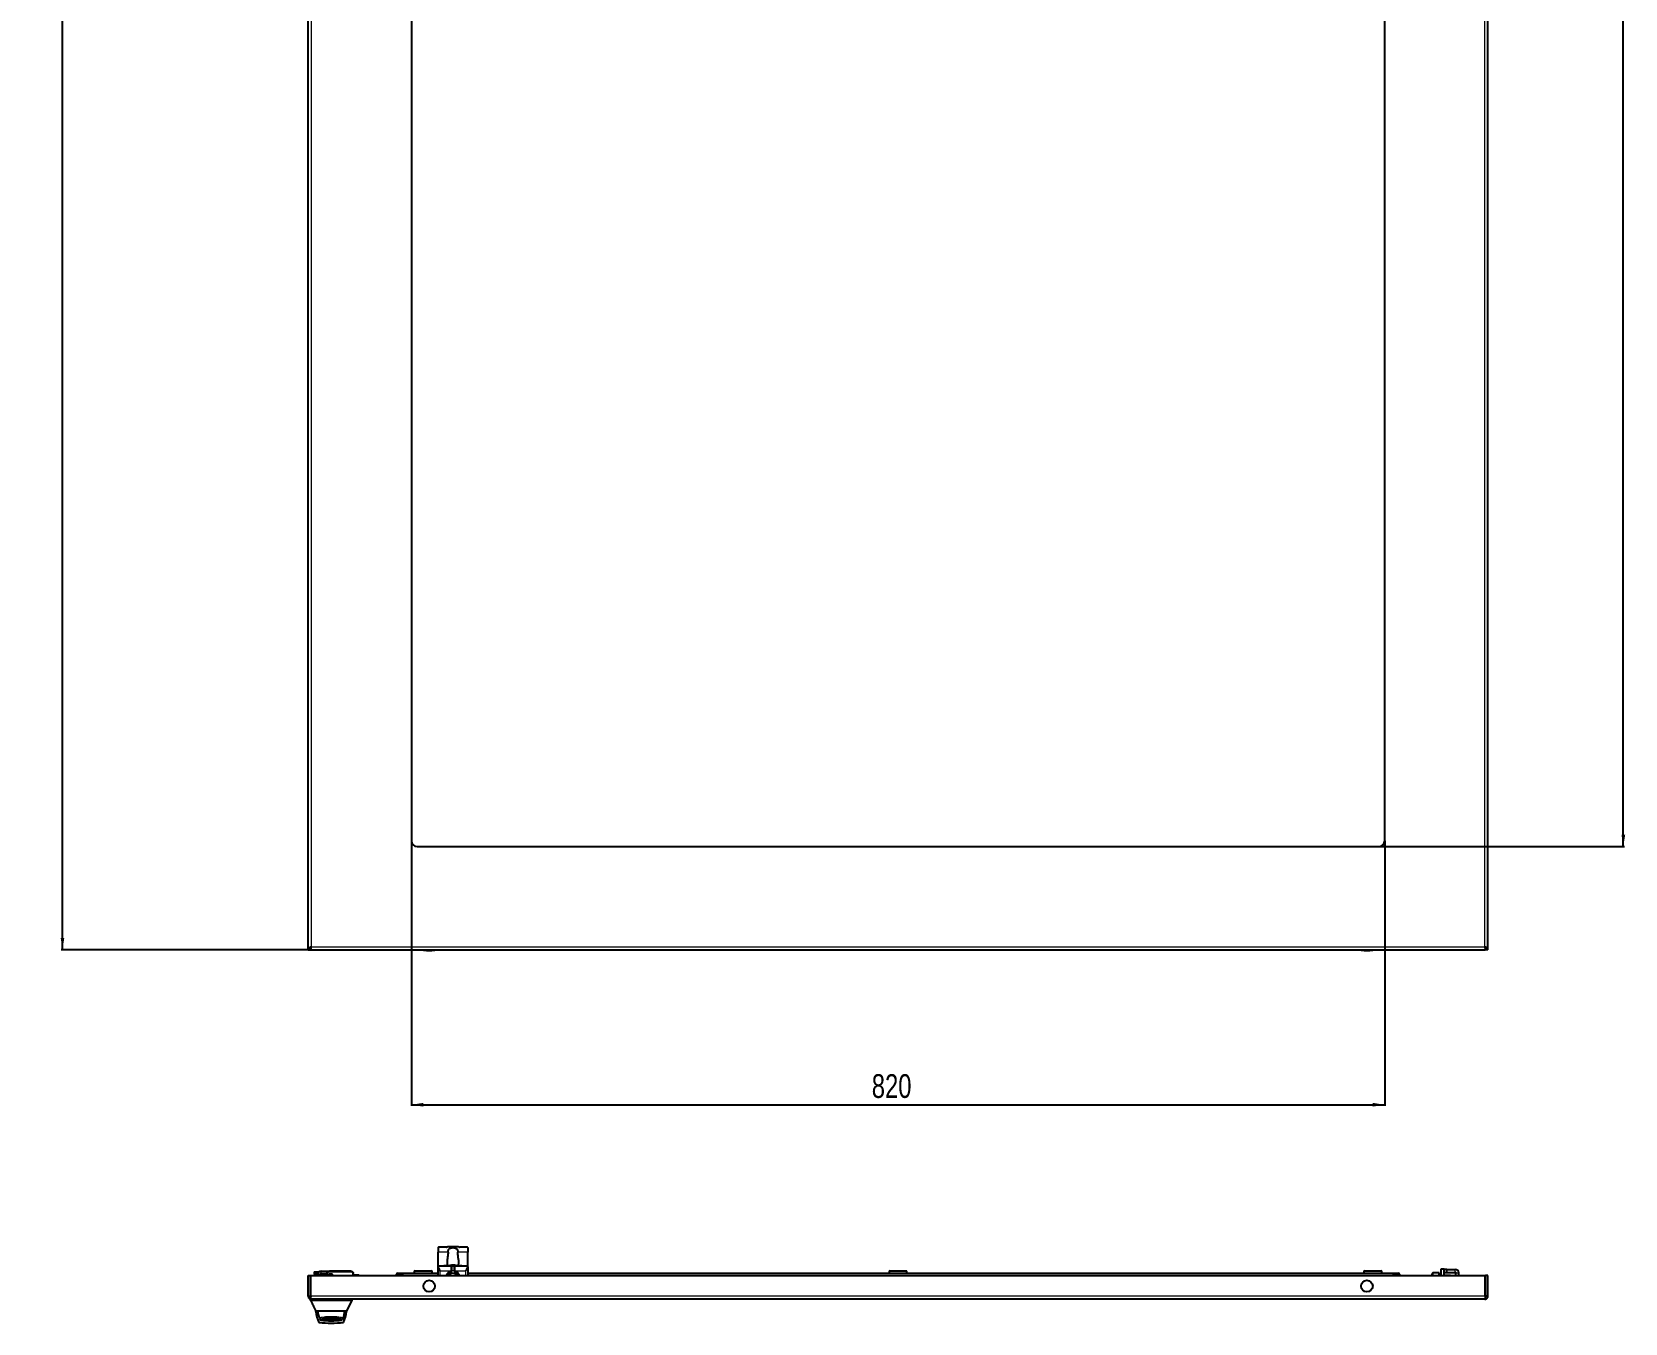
# Model space of a CAD drawing. Header units: millimetres. Extents: x -939 to 1948, y -1269 to 974.
# Drawn here: x -939 to 403, y -1269 to -181 of the extents above; entities that cross this region are included whole.
import ezdxf

# ---------------------------------------------------------------- set-up
doc = ezdxf.new("R2010")
doc.units = ezdxf.units.MM
doc.layers.add('FORMAT', color=7, linetype='Continuous')
doc.styles.add('SLDTEXTSTYLE0', font='TXT', dxfattribs={"width": 0.75})
doc.dimstyles.new('SLDDIMSTYLE0', dxfattribs={"dimtxt": 20, "dimasz": 10, "dimexe": 0, "dimexo": 0.0625, "dimgap": 5, "dimtad": 2, "dimdec": 1, "dimrnd": 1e-09, "dimzin": 12, "dimdsep": 46, "dimtxsty": 'SLDTEXTSTYLE0', "dimsah": 1, "dimcen": 0.09, "dimadec": 0, "dimazin": 3, "dimtfac": 1, "dimtofl": 0, "dimtmove": 0, "dimatfit": 3, "dimfxl": 0, "dimfrac": 2, "dimtolj": 1, "dimtzin": 12, "dimarcsym": 0})

# ---------------------------------------------------------------- blocks, each defined once
blk = doc.blocks.new('_D_1')
at = {"layer": 'FORMAT'}
for p, q in [((-706.4, 800.7), (-914.3, 800.7)), ((-913.3, -954.3), (-913.3, 800.7)), ((-706.4, -954.3), (-914.3, -954.3))]:
    blk.add_line(p, q, dxfattribs=at)
for points in [[(-913.3, 800.7), (-914.8, 790.7), (-911.8, 790.7)], [(-913.3, -954.3), (-911.8, -944.3), (-914.8, -944.3)]]:
    blk.add_solid(points, dxfattribs=at)
at = {"layer": 'FORMAT', "insert": (-939.1, -106.3), "char_height": 20, "attachment_point": 1, "rotation": 90, "style": 'SLDTEXTSTYLE0'}
blk.add_mtext('1755', dxfattribs=at)
blk = doc.blocks.new('_D_2')
at = {"layer": 'FORMAT'}
for p, q in [((-619.4, -862.3), (-619.4, -1085.8)), ((200.6, -862.3), (200.6, -1085.8)), ((-619.4, -1084.8), (200.6, -1084.8))]:
    blk.add_line(p, q, dxfattribs=at)
for points in [[(-619.4, -1084.8), (-609.4, -1086.3), (-609.4, -1083.2)], [(200.6, -1084.8), (190.6, -1083.2), (190.6, -1086.3)]]:
    blk.add_solid(points, dxfattribs=at)
at = {"layer": 'FORMAT', "insert": (-231.5, -1059), "char_height": 20, "attachment_point": 1, "style": 'SLDTEXTSTYLE0'}
blk.add_mtext('820', dxfattribs=at)
blk = doc.blocks.new('_D_3')
at = {"layer": 'FORMAT'}
for p, q in [((195.6, 713.7), (402.6, 713.7)), ((401.6, -867.3), (401.6, 713.7)), ((195.6, -867.3), (402.6, -867.3))]:
    blk.add_line(p, q, dxfattribs=at)
for points in [[(401.6, 713.7), (400.1, 703.7), (403.2, 703.7)], [(401.6, -867.3), (403.2, -857.3), (400.1, -857.3)]]:
    blk.add_solid(points, dxfattribs=at)
at = {"layer": 'FORMAT', "insert": (375.8, -106.3), "char_height": 20, "attachment_point": 1, "rotation": 90, "style": 'SLDTEXTSTYLE0'}
blk.add_mtext('1581', dxfattribs=at)

msp = doc.modelspace()

# ---------------------------------------------------------------- linework, layer by layer
at = {"color": 7, "linetype": 'Continuous', "lineweight": 25}
for p, q in [((-706.38, -954.26), (-706.38, 800.74)), ((287.62, -954.26), (287.62, 800.74)), ((-619.38, 708.74), (-619.38, -862.26)), ((200.62, -862.26), (200.62, 708.74)), ((-614.38, -867.26), (195.62, -867.26)), ((-704.08, -954.26), (-704.08, -952.26)), ((285.32, -952.26), (285.32, -954.26)), ((-706.38, -954.26), (-704.38, -954.26)), ((-704.08, -954.26), (285.32, -954.26)), ((287.62, -954.26), (285.62, -954.26)), ((-596.88, -1205.23), (-596.88, -1209.06)), ((-589.86, -1204.67), (-595.38, -1204.67)), ((-588.97, -1204.62), (-589.49, -1204.62)), ((-579.78, -1204.56), (-588.97, -1204.56)), ((-579.26, -1204.62), (-579.78, -1204.61)), ((-573.38, -1204.67), (-578.89, -1204.67)), ((-571.88, -1205.23), (-571.88, -1209.06)), ((-596.88, -1220.56), (-596.88, -1209.06)), ((-596.88, -1221.44), (-596.88, -1220.56)), ((-596.88, -1220.56), (-583.38, -1220.56)), ((-596.88, -1228.56), (-596.88, -1221.44)), ((-592, -1220.46), (-592, -1220.56)), ((-591.86, -1220.46), (-591.86, -1220.56)), ((-591.74, -1220.46), (-591.74, -1220.56)), ((-590.93, -1220.46), (-591.74, -1220.46)), ((-590.93, -1220.46), (-590.93, -1220.56)), ((-590.77, -1220.46), (-590.77, -1220.56)), ((-590.66, -1220.46), (-590.66, -1220.56)), ((-590.32, -1220.46), (-590.32, -1220.56)), ((-590.14, -1220.46), (-590.14, -1220.56)), ((-589.6, -1220.46), (-589.6, -1220.56)), ((-589.23, -1216.35), (-589.23, -1218.93)), ((-589.12, -1220.46), (-589.12, -1220.56)), ((-588.95, -1220.46), (-588.95, -1220.56)), ((-588.5, -1220.46), (-588.5, -1220.56)), ((-588.36, -1220.46), (-588.36, -1220.56)), ((-588.24, -1220.46), (-588.24, -1220.56)), ((-587.92, -1220.46), (-587.92, -1220.56)), ((-586.65, -1220.46), (-587.76, -1220.46)), ((-586.65, -1220.46), (-586.65, -1220.56)), ((-586.51, -1220.46), (-586.51, -1220.56)), ((-586.32, -1220.46), (-586.32, -1220.56)), ((-586.31, -1220.46), (-586.31, -1220.56)), ((-585.71, -1220.46), (-586.31, -1220.46)), ((-585.71, -1220.46), (-585.71, -1220.56)), ((-585.45, -1220.24), (-585.47, -1220)), ((-585.4, -1220.24), (-585.44, -1219.93)), ((-585.42, -1220.09), (-585.41, -1220)), ((-584.82, -1220.46), (-585.39, -1220.46)), ((-585.38, -1224.56), (-585.38, -1220.56)), ((-585.38, -1220.56), (-583.38, -1220.56)), ((-584.82, -1220.46), (-584.82, -1220.56)), ((-584.81, -1220.46), (-584.81, -1220.56)), ((-584.8, -1220.46), (-584.63, -1220.46)), ((-584.63, -1220.46), (-584.63, -1220.56)), ((-584.63, -1220.46), (-584.63, -1220.46)), ((-584.61, -1220.46), (-584.61, -1220.56)), ((-584.6, -1219.97), (-584.6, -1219.93)), ((-584.46, -1220.46), (-584.46, -1220.56)), ((-583.66, -1220.46), (-584.46, -1220.46)), ((-583.66, -1220.46), (-583.66, -1220.56)), ((-583.51, -1220.46), (-583.51, -1220.56)), ((-583.39, -1220.46), (-583.39, -1220.56)), ((-583.38, -1220.56), (-583.38, -1224.56)), ((-583.33, -1220.01), (-583.32, -1219.93)), ((-583.3, -1220.49), (-582.99, -1220.48)), ((-582.96, -1220.13), (-582.95, -1220)), ((-582.96, -1220.46), (-582.96, -1220.56)), ((-582.88, -1220.56), (-571.88, -1220.56)), ((-582.84, -1220.46), (-582.84, -1220.56)), ((-582.47, -1220.46), (-582.47, -1220.56)), ((-582.22, -1220.46), (-582.22, -1220.56)), ((-582.1, -1220.46), (-582.1, -1220.56)), ((-581.96, -1220.46), (-581.96, -1220.56)), ((-581.84, -1220.46), (-581.84, -1220.56)), ((-581.4, -1220.46), (-581.4, -1220.56)), ((-581.38, -1220.46), (-581.4, -1220.46)), ((-581.37, -1220.46), (-581.37, -1220.56)), ((-581.34, -1220.46), (-581.34, -1220.56)), ((-581.17, -1220.46), (-581.17, -1220.56)), ((-580.82, -1220.46), (-580.82, -1220.56)), ((-580.33, -1220.46), (-580.33, -1220.56)), ((-580.13, -1220.46), (-580.13, -1220.56)), ((-579.79, -1220.46), (-579.79, -1220.56)), ((-579.64, -1220.46), (-579.64, -1220.56)), ((-578.58, -1220.46), (-579.64, -1220.46)), ((-579.53, -1218.93), (-579.53, -1216.35)), ((-578.58, -1220.46), (-578.58, -1220.56)), ((-578.26, -1220.46), (-578.26, -1220.56)), ((-578.1, -1220.46), (-578.1, -1220.56)), ((-577.72, -1220.46), (-577.72, -1220.56)), ((-576.97, -1220.46), (-577.72, -1220.46)), ((-576.97, -1220.46), (-576.97, -1220.56)), ((-571.88, -1220.56), (-571.88, -1209.06)), ((-571.88, -1221.44), (-571.88, -1220.56)), ((-571.88, -1221.44), (-571.88, -1228.56)), ((-706.38, -1228.56), (-704.38, -1228.56)), ((-706.38, -1245.96), (-706.38, -1228.56)), ((-704.38, -1245.96), (-704.38, -1228.56)), ((-704.08, -1245.96), (-704.08, -1228.56)), ((-704.08, -1228.56), (285.32, -1228.56)), ((-701.38, -1225.66), (-701.38, -1226.56)), ((-701.38, -1225.66), (-699.38, -1225.66)), ((-699.38, -1226.96), (-700.98, -1226.96)), ((-700.78, -1228.56), (-700.88, -1226.96)), ((-699.38, -1225.66), (-697.18, -1225.66)), ((-698.17, -1226.96), (-699.38, -1226.96)), ((-698.38, -1228.56), (-698.38, -1228.06)), ((-696.38, -1228.56), (-696.38, -1228.06)), ((-695.38, -1225.06), (-688.88, -1225.06)), ((-695.38, -1227.06), (-690.38, -1227.06)), ((-690.38, -1226.96), (-690.38, -1228.46)), ((-685.78, -1227.51), (-688.98, -1227.51)), ((-688.98, -1227.51), (-688.98, -1228.46)), ((-688.98, -1228.26), (-685.78, -1228.26)), ((-670.38, -1224.96), (-688.38, -1224.96)), ((-685.78, -1228.46), (-685.78, -1227.51)), ((-668.38, -1228.56), (-668.38, -1226.96)), ((-663.98, -1228.36), (-668.38, -1228.36)), ((-631.88, -1228.56), (-631.88, -1227.56)), ((-630.88, -1226.56), (-626.88, -1226.56)), ((-626.88, -1226.56), (-596.88, -1226.56)), ((-626.88, -1226.56), (-626.88, -1227.56)), ((-626.88, -1227.56), (-626.88, -1228.56)), ((-616.38, -1224.56), (-616.88, -1225.06)), ((-616.88, -1225.06), (-616.88, -1226.56)), ((-601.88, -1225.06), (-616.88, -1225.06)), ((-616.38, -1224.56), (-602.38, -1224.56)), ((-601.88, -1225.06), (-602.38, -1224.56)), ((-601.88, -1226.56), (-601.88, -1225.06)), ((-585.38, -1224.56), (-585.38, -1224.59)), ((-583.38, -1224.59), (-583.38, -1224.56)), ((-571.88, -1226.56), (208.12, -1226.56)), ((-216.38, -1224.56), (-216.88, -1225.06)), ((-216.88, -1225.06), (-216.88, -1226.56)), ((-201.88, -1225.06), (-216.88, -1225.06)), ((-216.38, -1224.56), (-202.38, -1224.56)), ((-201.88, -1225.06), (-202.38, -1224.56)), ((-201.88, -1226.56), (-201.88, -1225.06)), ((183.62, -1224.56), (183.12, -1225.06)), ((183.12, -1225.06), (183.12, -1226.56)), ((198.12, -1225.06), (183.12, -1225.06)), ((183.62, -1224.56), (197.62, -1224.56)), ((198.12, -1225.06), (197.62, -1224.56)), ((198.12, -1226.56), (198.12, -1225.06)), ((208.12, -1226.56), (212.12, -1226.56)), ((208.12, -1227.56), (208.12, -1226.56)), ((208.12, -1228.56), (208.12, -1227.56)), ((213.12, -1227.56), (213.12, -1228.56)), ((240.57, -1228.56), (240.57, -1227.11)), ((246.57, -1226.51), (241.17, -1226.51)), ((246.57, -1228.56), (246.57, -1226.51)), ((248.07, -1228.51), (246.82, -1228.51)), ((248.07, -1223.01), (250.57, -1223.01)), ((248.07, -1223.51), (248.07, -1223.01)), ((248.07, -1228.56), (248.07, -1223.51)), ((250.57, -1223.01), (250.57, -1223.51)), ((250.57, -1228.56), (250.57, -1223.51)), ((251.07, -1223.51), (250.57, -1223.55)), ((256.02, -1228.51), (250.57, -1228.51)), ((253.07, -1223.51), (251.07, -1223.51)), ((251.07, -1226.01), (253.07, -1226.01)), ((253.07, -1223.51), (260.07, -1223.51)), ((253.07, -1226.01), (253.07, -1223.51)), ((253.07, -1226.01), (260.07, -1226.01)), ((256.07, -1228.56), (256.02, -1228.51)), ((256.02, -1228.56), (256.02, -1228.51)), ((260.57, -1228.56), (260.57, -1226.51)), ((263.07, -1228.56), (263.07, -1226.51)), ((285.32, -1245.96), (285.32, -1228.56)), ((287.62, -1228.56), (285.62, -1228.56)), ((285.62, -1245.96), (285.62, -1228.56)), ((287.62, -1245.96), (287.62, -1228.56)), ((-706.38, -1245.96), (-704.38, -1245.96)), ((287.62, -1245.96), (285.62, -1245.96)), ((-704.38, -1249.56), (-704.38, -1248.56)), ((-703.78, -1248.56), (-704.38, -1248.56)), ((285.02, -1248.56), (-703.78, -1248.56)), ((-697.47, -1258.56), (-699.88, -1258.56)), ((-699.84, -1258.56), (-699.84, -1258.77)), ((-674.88, -1249.56), (-698.88, -1249.56)), ((-676.28, -1258.56), (-697.47, -1258.56)), ((-673.88, -1258.56), (-676.28, -1258.56)), ((-673.91, -1258.77), (-673.91, -1258.56)), ((-673.88, -1258.56), (-669.35, -1249.51)), ((-669.38, -1249.56), (-669.38, -1248.56)), ((-692.71, -1265.54), (-692.56, -1265.55)), ((-692.71, -1265.55), (-681.11, -1265.55))]:
    msp.add_line(p, q, dxfattribs=at)
at = {"color": 8, "linetype": 'Continuous', "lineweight": 18}
for p, q in [((285.02, -951.66), (285.02, 798.14)), ((-703.78, -155.73), (-703.78, -951.66)), ((-703.78, -951.66), (285.02, -951.66)), ((-609.24, -954.38), (-599.52, -954.38)), ((-609.13, -954.51), (-599.63, -954.51)), ((180.76, -954.38), (185.62, -954.38)), ((180.87, -954.51), (185.62, -954.51)), ((185.62, -954.38), (190.48, -954.38)), ((185.62, -954.51), (190.37, -954.51)), ((-588.47, -1209.06), (-596.88, -1209.06)), ((-587.76, -1220.46), (-587.76, -1220.56)), ((-585.88, -1224.56), (-585.88, -1220.56)), ((-582.88, -1220.56), (-582.88, -1224.56)), ((-571.88, -1209.06), (-580.28, -1209.06)), ((-701.38, -1226.56), (-699.38, -1226.56)), ((-699.87, -1226.96), (-699.78, -1228.56)), ((-699.38, -1225.66), (-699.38, -1226.56)), ((-699.38, -1226.96), (-699.38, -1226.56)), ((-699.38, -1226.56), (-697.97, -1226.56)), ((-696.38, -1228.06), (-698.38, -1228.06)), ((-695.38, -1227.06), (-695.38, -1225.06)), ((-689.88, -1228.56), (-689.88, -1226.96)), ((-688.38, -1225.46), (-670.38, -1225.46)), ((-668.88, -1226.96), (-668.88, -1228.56)), ((-663.98, -1228.56), (-663.98, -1228.36)), ((-630.88, -1227.56), (-631.88, -1227.56)), ((-630.88, -1227.56), (-630.88, -1226.56)), ((-626.88, -1227.56), (-630.88, -1227.56)), ((-630.88, -1227.56), (-630.88, -1228.56)), ((-595.38, -1224.56), (-585.88, -1224.56)), ((-595.38, -1224.56), (-595.38, -1228.56)), ((-586.24, -1225.07), (-586.1, -1225.55)), ((-585.88, -1224.59), (-585.88, -1224.56)), ((-585.88, -1224.56), (-585.38, -1224.56)), ((-585.88, -1224.59), (-585.38, -1224.59)), ((-583.38, -1224.56), (-585.38, -1224.56)), ((-583.38, -1224.56), (-582.88, -1224.56)), ((-583.38, -1224.59), (-582.88, -1224.59)), ((-582.88, -1224.56), (-582.88, -1224.59)), ((-582.88, -1224.56), (-573.38, -1224.56)), ((-582.65, -1225.55), (-582.51, -1225.07)), ((-573.38, -1228.56), (-573.38, -1224.56)), ((212.12, -1227.56), (208.12, -1227.56)), ((212.12, -1226.56), (212.12, -1227.56)), ((212.12, -1228.56), (212.12, -1227.56)), ((213.12, -1227.56), (212.12, -1227.56)), ((241.17, -1226.51), (241.17, -1228.56)), ((246.82, -1228.51), (246.82, -1228.56)), ((250.57, -1223.51), (248.07, -1223.51)), ((260.07, -1226.01), (260.07, -1223.51)), ((260.57, -1226.51), (263.07, -1226.51)), ((285.32, -1245.96), (-704.08, -1245.96)), ((-698.88, -1249.56), (-698.88, -1248.56)), ((-674.88, -1249.56), (-674.88, -1248.56))]:
    msp.add_line(p, q, dxfattribs=at)
at = {"color": 7, "linetype": 'Continuous', "lineweight": 25, "flags": 128}
for points in [[(285.62, -1235.06), (285.48, -1234.81), (285.32, -1234.54)], [(285.32, -1243.58), (285.48, -1243.31), (285.62, -1243.06)], [(-695.99, -1265.99), (-696.35, -1265.1), (-696.46, -1264.82)], [(-677.18, -1264.51), (-677.4, -1265.1), (-677.76, -1265.99)]]:
    msp.add_lwpolyline(points, dxfattribs=at)
at = {"color": 8, "linetype": 'Continuous', "lineweight": 18, "flags": 128}
for points in [[(285.32, -1235.14), (285.61, -1235.73), (285.62, -1235.75)], [(285.62, -1242.38), (285.61, -1242.4), (285.32, -1242.99)]]:
    msp.add_lwpolyline(points, dxfattribs=at)
at = {"color": 7, "linetype": 'Continuous', "lineweight": 25}
for centre in [(-604.38, -1237.56), (-604.38, -1237.56), (185.62, -1237.56), (185.62, -1237.56)]:
    msp.add_circle(centre, 4.86, dxfattribs=at)
at = {"color": 8, "linetype": 'Continuous', "lineweight": 18}
for centre in [(-604.38, -1237.56), (185.62, -1237.56)]:
    msp.add_circle(centre, 4.75, dxfattribs=at)
at = {"color": 7, "linetype": 'Continuous', "lineweight": 25}
for centre, radius, start, end in [((-614.38, -862.26), 5, 180, 270), ((195.62, -862.26), 5, 270, 360), ((-583.47, -954.32), 25.77, 179.86102, 180.13898), ((-609.11, -954.38), 0.126, 180, 263.97442), ((-604.38, -909.51), 45.25, 263.97442, 269.9984), ((-604.38, -909.51), 45.25, 270.0016, 276.02558), ((-599.64, -954.38), 0.126, 276.02558, 0), ((-625.28, -954.32), 25.77, 359.86102, 0.13898), ((206.53, -954.32), 25.77, 179.86102, 180.13898), ((180.89, -954.38), 0.126, 180, 263.97442), ((185.62, -909.51), 45.25, 263.97442, 269.9984), ((185.62, -909.51), 45.25, 270.0016, 276.02558), ((190.36, -954.38), 0.126, 276.02558, 0), ((164.72, -954.32), 25.77, 359.86102, 0.13898), ((-584.38, -1227.86), 8, 98.41771, 108.44436), ((-584.35, -1224.2), 4.34, 104.99458, 114.66368), ((-585.69, -1225.77), 5.54, 85.14071, 94.85929), ((-585.34, -1220.03), 0.133, 135.20997, 169.83797), ((-584.32, -1227.96), 8.03, 91.99978, 97.83609), ((-583.97, -1221.61), 1.85, 119.67191, 132.73716), ((-583.9, -1226.43), 6.5, 92.24647, 98.7173), ((-584.85, -1226.38), 6.45, 85.77538, 87.76397), ((-584.43, -1227.96), 8.03, 82.16391, 88.00022), ((-584.53, -1224.28), 4.43, 65.15746, 74.45727), ((-583.44, -1221.57), 1.64, 72.5824, 85.536), ((-584.38, -1227.86), 8, 70.1778, 81.58229), ((-584.37, -1226.9), 7.03, 70.80686, 78.43412), ((-582.36, -1222.59), 2.36, 82.549, 97.451), ((-700.98, -1226.56), 0.4, 180, 270), ((-695.38, -1228.06), 3, 90, 180), ((-695.38, -1228.06), 1, 90, 180), ((-663.98, -1228.96), 0.6, 41.81031, 90), ((-630.88, -1227.56), 1, 90, 180), ((-584.38, -1231.56), 6.25, 106.01339, 151.3146), ((-584.38, -1231.56), 4.85, 90, 141.78919), ((-586.38, -1224.59), 1, 286.01339, 0), ((-584.38, -1231.56), 4.85, 38.21081, 90), ((-582.38, -1224.59), 1, 180, 253.98661), ((-584.38, -1231.56), 6.25, 28.6854, 73.98661), ((212.12, -1227.56), 1, 0, 90), ((241.17, -1227.11), 0.6, 90, 180), ((246.82, -1228.26), 0.25, 180, 270), ((251.07, -1226.51), 0.5, 90, 180), ((260.07, -1226.51), 3, 0, 90), ((260.07, -1226.51), 0.5, 0, 90), ((278.12, -1239.06), 7.5, 343.7398, 16.2602), ((-707.81, -1258.77), 7.98, 358.26695, 359.99994), ((-672.99, -1256.21), 27, 185.96099, 206.16954), ((-686.88, -1258.56), 11.4, 180, 210.87421), ((-686.88, -1258.56), 11.4, 329.05608, 0), ((-700.77, -1256.21), 27, 333.83046, 354.03918), ((-665.94, -1258.77), 7.98, 180, 181.7325), ((-686.88, -1186.77), 82, 262.75342, 277.24658), ((-695.53, -1265.8), 0.5, 203.04365, 263.74905), ((-686.88, -1186.77), 80, 263.74905, 276.25095), ((-678.22, -1265.8), 0.5, 276.25095, 336.95635)]:
    msp.add_arc(centre, radius, start, end, dxfattribs=at)
at = {"color": 8, "linetype": 'Continuous', "lineweight": 18}
for centre, radius, start, end in [((-584.38, -1231.56), 6.75, 106.01339, 153.6122), ((-586.38, -1224.59), 0.5, 286.01339, 0), ((-582.38, -1224.59), 0.5, 180, 253.98661), ((-584.38, -1231.56), 6.75, 26.3878, 73.98661)]:
    msp.add_arc(centre, radius, start, end, dxfattribs=at)
at = {"color": 7, "linetype": 'Continuous', "lineweight": 25}
for points, knots in [([(-703.78, -951.66), (-704.12, -951.87), (-704.46, -952.09), (-705.09, -952.52), (-705.37, -952.74), (-705.86, -953.17), (-706.05, -953.39), (-706.31, -953.82), (-706.38, -954.04), (-706.38, -954.26)], [0, 0, 0, 0, 0.25, 0.25, 0.5, 0.5, 0.75, 0.75, 1, 1, 1, 1]), ([(-703.78, -951.66), (-703.93, -952.09), (-704.09, -952.52), (-704.31, -953.39), (-704.38, -953.82), (-704.38, -954.26)], [0, 0, 0, 0, 0.5, 0.5, 1, 1, 1, 1]), ([(-704.08, -954.26), (-704.05, -954.26), (-704.03, -954.19), (-703.98, -953.93), (-703.95, -953.73), (-703.9, -953.25), (-703.88, -952.97), (-703.83, -952.34), (-703.8, -952), (-703.78, -951.66)], [0, 0, 0, 0, 0.25, 0.25, 0.5, 0.5, 0.75, 0.75, 1, 1, 1, 1]), ([(-704.08, -952.26), (-704.03, -952.26), (-703.98, -952.19), (-703.88, -951.97), (-703.83, -951.81), (-703.78, -951.66)], [0, 0, 0, 0, 0.5, 0.5, 1, 1, 1, 1]), ([(285.62, -954.26), (285.62, -953.82), (285.56, -953.39), (285.34, -952.52), (285.18, -952.09), (285.02, -951.66)], [0, 0, 0, 0, 0.5, 0.5, 1, 1, 1, 1]), ([(287.62, -954.26), (287.62, -954.04), (287.56, -953.82), (287.3, -953.39), (287.1, -953.17), (286.62, -952.74), (286.33, -952.52), (285.7, -952.09), (285.36, -951.87), (285.02, -951.66)], [0, 0, 0, 0, 0.25, 0.25, 0.5, 0.5, 0.75, 0.75, 1, 1, 1, 1]), ([(285.02, -951.66), (285.07, -951.81), (285.12, -951.97), (285.22, -952.19), (285.27, -952.26), (285.32, -952.26)], [0, 0, 0, 0, 0.5, 0.5, 1, 1, 1, 1]), ([(285.02, -951.66), (285.05, -952), (285.07, -952.34), (285.12, -952.97), (285.15, -953.25), (285.2, -953.73), (285.22, -953.93), (285.27, -954.19), (285.3, -954.26), (285.32, -954.26)], [0, 0, 0, 0, 0.25, 0.25, 0.5, 0.5, 0.75, 0.75, 1, 1, 1, 1]), ([(-595.38, -1204.67), (-595.54, -1204.67), (-595.88, -1204.68), (-596.33, -1204.74), (-596.67, -1204.86), (-596.85, -1205.03), (-596.87, -1205.17), (-596.88, -1205.23)], [0, 0, 0, 0, 0.2129003, 0.4257071, 0.6406126, 0.8533821, 1, 1, 1, 1]), ([(-589.86, -1204.67), (-589.76, -1204.65), (-589.63, -1204.64), (-589.51, -1204.62), (-589.49, -1204.62)], [0, 0, 0, 0, 0.78940274, 1, 1, 1, 1]), ([(-588.47, -1209.06), (-588.45, -1208.65), (-588.41, -1207.82), (-588.04, -1206.72), (-587.4, -1205.92), (-586.47, -1205.43), (-585.32, -1205.18), (-583.99, -1205.14), (-582.64, -1205.31), (-581.52, -1205.78), (-580.79, -1206.58), (-580.4, -1207.61), (-580.29, -1208.47), (-580.28, -1208.96), (-580.28, -1209.06)], [0, 0, 0, 0, 0.0885051, 0.1771377, 0.2628581, 0.3446937, 0.4304853, 0.5251934, 0.6256454, 0.7239113, 0.8124944, 0.894483, 0.9789968, 1, 1, 1, 1]), ([(-579.26, -1204.62), (-579.24, -1204.62), (-579.13, -1204.64), (-579, -1204.65), (-578.89, -1204.67)], [0, 0, 0, 0, 0.1619735, 1, 1, 1, 1]), ([(-571.88, -1205.23), (-571.89, -1205.15), (-571.92, -1204.99), (-572.16, -1204.82), (-572.52, -1204.72), (-572.95, -1204.67), (-573.24, -1204.67), (-573.38, -1204.67)], [0, 0, 0, 0, 0.2056827, 0.4113459, 0.6186494, 0.8323389, 1, 1, 1, 1]), ([(-596.88, -1221.44), (-596.85, -1221.61), (-596.79, -1222.03), (-596.33, -1222.98), (-595.8, -1223.87), (-595.45, -1224.45), (-595.38, -1224.56), (-595.38, -1224.56)], [0, 0, 0, 0, 0.1941403, 0.4852754, 0.8987792, 0.9967692, 1, 1, 1, 1]), ([(-591.86, -1220.46), (-591.88, -1220.46), (-591.92, -1220.46), (-591.97, -1220.46), (-592, -1220.46), (-592, -1220.46), (-592, -1220.46)], [0, 0, 0, 0, 0.2808356, 0.55925, 0.7791823, 1, 1, 1, 1]), ([(-591.74, -1220.46), (-591.74, -1220.46), (-591.74, -1220.46), (-591.76, -1220.46), (-591.81, -1220.46), (-591.84, -1220.46), (-591.86, -1220.46)], [0, 0, 0, 0, 0.2808879, 0.5594825, 0.7792702, 1, 1, 1, 1]), ([(-590.77, -1220.46), (-590.79, -1220.46), (-590.83, -1220.46), (-590.88, -1220.46), (-590.91, -1220.46), (-590.93, -1220.46)], [0, 0, 0, 0, 0.28063758, 0.56087676, 1, 1, 1, 1]), ([(-590.66, -1220.46), (-590.66, -1220.46), (-590.66, -1220.46), (-590.69, -1220.46), (-590.73, -1220.46), (-590.76, -1220.46), (-590.77, -1220.46)], [0, 0, 0, 0, 0.280941, 0.5591137, 0.7790892, 1, 1, 1, 1]), ([(-590.14, -1220.46), (-590.2, -1220.46), (-590.3, -1220.46), (-590.32, -1220.46), (-590.32, -1220.46)], [0, 0, 0, 0, 0.5593117, 1, 1, 1, 1]), ([(-589.6, -1220.46), (-589.66, -1220.46), (-589.78, -1220.46), (-589.98, -1220.46), (-590.08, -1220.46), (-590.14, -1220.46)], [0, 0, 0, 0, 0.280496, 0.560765, 1, 1, 1, 1]), ([(-589.12, -1220.46), (-589.19, -1220.46), (-589.32, -1220.46), (-589.52, -1220.46), (-589.6, -1220.46)], [0, 0, 0, 0, 0.560137, 1, 1, 1, 1]), ([(-588.47, -1209.06), (-588.52, -1210.06), (-588.63, -1212.2), (-589.15, -1214.64), (-589.21, -1215.95), (-589.23, -1216.35)], [0, 0, 0, 0, 0.3788234, 0.8122279, 1, 1, 1, 1]), ([(-589.23, -1218.93), (-589.18, -1219.21), (-589.1, -1219.75), (-588.31, -1220.21), (-587.31, -1220.41), (-586.54, -1220.45), (-586.26, -1220.46)], [0, 0, 0, 0, 0.2891573, 0.5794111, 0.8475326, 1, 1, 1, 1]), ([(-588.95, -1220.46), (-588.96, -1220.46), (-588.97, -1220.46), (-589.08, -1220.46), (-589.12, -1220.46)], [0, 0, 0, 0, 0.5599138, 1, 1, 1, 1]), ([(-588.36, -1220.46), (-588.38, -1220.46), (-588.42, -1220.46), (-588.47, -1220.46), (-588.5, -1220.46), (-588.5, -1220.46), (-588.5, -1220.46)], [0, 0, 0, 0, 0.28076525, 0.5591779, 0.77917491, 1, 1, 1, 1]), ([(-588.24, -1220.46), (-588.24, -1220.46), (-588.24, -1220.46), (-588.27, -1220.46), (-588.31, -1220.46), (-588.34, -1220.46), (-588.36, -1220.46)], [0, 0, 0, 0, 0.280828, 0.5594169, 0.7793931, 1, 1, 1, 1]), ([(-587.76, -1220.46), (-587.79, -1220.46), (-587.83, -1220.46), (-587.89, -1220.46), (-587.92, -1220.46), (-587.92, -1220.46), (-587.92, -1220.46)], [0, 0, 0, 0, 0.2809514, 0.5599669, 0.7794314, 1, 1, 1, 1]), ([(-586.51, -1220.46), (-586.51, -1220.46), (-586.51, -1220.46), (-586.55, -1220.46), (-586.6, -1220.46), (-586.63, -1220.46), (-586.65, -1220.46)], [0, 0, 0, 0, 0.2807125, 0.5587014, 0.7790455, 1, 1, 1, 1]), ([(-586.31, -1220.46), (-586.31, -1220.46), (-586.32, -1220.46), (-586.32, -1220.46), (-586.32, -1220.46)], [0, 0, 0, 0, 0.5600811, 1, 1, 1, 1]), ([(-585.88, -1220.56), (-585.88, -1220.56), (-585.87, -1220.56), (-585.87, -1220.56), (-585.85, -1220.56), (-585.82, -1220.56), (-585.7, -1220.56), (-585.48, -1220.56), (-585.41, -1220.56), (-585.38, -1220.56)], [0, 0, 0, 0, 0.0016702, 0.0038887, 0.0095313, 0.0343611, 0.1327508, 0.5262135, 1, 1, 1, 1]), ([(-585.54, -1220.46), (-585.56, -1220.46), (-585.6, -1220.46), (-585.68, -1220.46), (-585.7, -1220.46), (-585.71, -1220.46)], [0, 0, 0, 0, 0.2812256, 0.5615217, 1, 1, 1, 1]), ([(-584.81, -1220.46), (-584.81, -1220.46), (-584.81, -1220.46), (-584.81, -1220.46), (-584.82, -1220.46)], [0, 0, 0, 0, 0.5595043, 1, 1, 1, 1]), ([(-584.46, -1220.46), (-584.48, -1220.46), (-584.52, -1220.46), (-584.58, -1220.46), (-584.61, -1220.46), (-584.61, -1220.46), (-584.61, -1220.46)], [0, 0, 0, 0, 0.28085488, 0.55971787, 0.77951805, 1, 1, 1, 1]), ([(-583.51, -1220.46), (-583.54, -1220.46), (-583.58, -1220.46), (-583.63, -1220.46), (-583.65, -1220.46), (-583.66, -1220.46), (-583.66, -1220.46)], [0, 0, 0, 0, 0.28081258, 0.55909877, 0.77917019, 1, 1, 1, 1]), ([(-583.39, -1220.46), (-583.39, -1220.46), (-583.4, -1220.46), (-583.42, -1220.46), (-583.47, -1220.46), (-583.5, -1220.46), (-583.51, -1220.46)], [0, 0, 0, 0, 0.2809124, 0.5594047, 0.7791083, 1, 1, 1, 1]), ([(-583.38, -1220.56), (-583.34, -1220.56), (-583.26, -1220.56), (-583, -1220.56), (-582.88, -1220.56), (-582.88, -1220.56)], [0, 0, 0, 0, 0.4754612, 0.9940565, 1, 1, 1, 1]), ([(-582.96, -1220.46), (-582.98, -1220.46), (-583.03, -1220.46), (-583.08, -1220.46), (-583.1, -1220.46), (-583.11, -1220.46), (-583.11, -1220.46)], [0, 0, 0, 0, 0.2808885, 0.5590229, 0.7791551, 1, 1, 1, 1]), ([(-582.84, -1220.46), (-582.84, -1220.46), (-582.84, -1220.46), (-582.87, -1220.46), (-582.92, -1220.46), (-582.95, -1220.46), (-582.96, -1220.46)], [0, 0, 0, 0, 0.28090024, 0.55949828, 0.77914832, 1, 1, 1, 1]), ([(-582.47, -1220.46), (-582.53, -1220.46), (-582.64, -1220.46), (-582.77, -1220.46), (-582.83, -1220.46), (-582.84, -1220.46), (-582.84, -1220.46)], [0, 0, 0, 0, 0.2809352, 0.5594866, 0.7792447, 1, 1, 1, 1]), ([(-582.47, -1220.47), (-582, -1220.44), (-581.06, -1220.37), (-580.09, -1220.05), (-579.59, -1219.56), (-579.55, -1219.12), (-579.53, -1218.93)], [0, 0, 0, 0, 0.271204, 0.5403164, 0.8040819, 1, 1, 1, 1]), ([(-582.22, -1220.46), (-582.26, -1220.46), (-582.34, -1220.46), (-582.43, -1220.46), (-582.47, -1220.46)], [0, 0, 0, 0, 0.5594415, 1, 1, 1, 1]), ([(-582.1, -1220.46), (-582.1, -1220.46), (-582.11, -1220.46), (-582.19, -1220.46), (-582.22, -1220.46)], [0, 0, 0, 0, 0.5603128, 1, 1, 1, 1]), ([(-581.96, -1220.46), (-581.98, -1220.46), (-582.02, -1220.46), (-582.07, -1220.46), (-582.1, -1220.46), (-582.1, -1220.46), (-582.1, -1220.46)], [0, 0, 0, 0, 0.2809103, 0.559174, 0.7791663, 1, 1, 1, 1]), ([(-581.84, -1220.46), (-581.84, -1220.46), (-581.84, -1220.46), (-581.86, -1220.46), (-581.91, -1220.46), (-581.94, -1220.46), (-581.96, -1220.46)], [0, 0, 0, 0, 0.28084865, 0.55948998, 0.77915764, 1, 1, 1, 1]), ([(-581.34, -1220.46), (-581.35, -1220.46), (-581.36, -1220.46), (-581.37, -1220.46), (-581.37, -1220.46)], [0, 0, 0, 0, 0.560691, 1, 1, 1, 1]), ([(-581.17, -1220.46), (-581.21, -1220.46), (-581.27, -1220.46), (-581.32, -1220.46), (-581.34, -1220.46)], [0, 0, 0, 0, 0.5595417, 1, 1, 1, 1]), ([(-580.82, -1220.46), (-580.89, -1220.46), (-581.01, -1220.46), (-581.12, -1220.46), (-581.17, -1220.46)], [0, 0, 0, 0, 0.5605138, 1, 1, 1, 1]), ([(-580.33, -1220.46), (-580.41, -1220.46), (-580.54, -1220.46), (-580.74, -1220.46), (-580.82, -1220.46)], [0, 0, 0, 0, 0.5592171, 1, 1, 1, 1]), ([(-580.13, -1220.46), (-580.14, -1220.46), (-580.15, -1220.46), (-580.28, -1220.46), (-580.33, -1220.46)], [0, 0, 0, 0, 0.5603404, 1, 1, 1, 1]), ([(-579.53, -1216.35), (-579.61, -1215.44), (-579.78, -1213.58), (-580.25, -1210.98), (-580.28, -1209.45), (-580.28, -1209.06)], [0, 0, 0, 0, 0.4176682, 0.852903, 1, 1, 1, 1]), ([(-579.64, -1220.46), (-579.66, -1220.46), (-579.7, -1220.46), (-579.76, -1220.46), (-579.79, -1220.46), (-579.79, -1220.46), (-579.79, -1220.46)], [0, 0, 0, 0, 0.2808719, 0.5597012, 0.7793822, 1, 1, 1, 1]), ([(-578.1, -1220.46), (-578.15, -1220.46), (-578.25, -1220.46), (-578.26, -1220.46), (-578.26, -1220.46)], [0, 0, 0, 0, 0.55894749, 1, 1, 1, 1]), ([(-577.72, -1220.46), (-577.8, -1220.46), (-577.94, -1220.46), (-578.05, -1220.46), (-578.1, -1220.46)], [0, 0, 0, 0, 0.5597473, 1, 1, 1, 1]), ([(-573.38, -1224.56), (-573.37, -1224.56), (-573.31, -1224.45), (-572.95, -1223.87), (-572.43, -1222.98), (-571.96, -1222.03), (-571.9, -1221.61), (-571.88, -1221.44)], [0, 0, 0, 0, 0.0032308, 0.1012208, 0.5147246, 0.8058597, 1, 1, 1, 1]), ([(-685.99, -1224.66), (-685.99, -1224.66), (-685.99, -1224.66), (-685.93, -1224.66), (-685.79, -1224.66), (-685.47, -1224.66), (-685.14, -1224.66), (-684.93, -1224.66)], [0, 0, 0, 0, 0.1246927, 0.1871822, 0.2497734, 0.5000394, 1, 1, 1, 1]), ([(-684.93, -1224.66), (-684.78, -1224.66), (-684.56, -1224.66), (-684.28, -1224.66), (-684.09, -1224.66), (-683.95, -1224.66), (-683.84, -1224.66), (-683.82, -1224.66), (-683.82, -1224.66)], [0, 0, 0, 0, 0.2500888, 0.3824952, 0.5002586, 0.6221632, 0.7501335, 1, 1, 1, 1]), ([(-706.38, -1245.96), (-706.38, -1246.13), (-706.36, -1246.3), (-706.29, -1246.64), (-706.24, -1246.8), (-706.11, -1247.12), (-706.03, -1247.27), (-705.84, -1247.55), (-705.73, -1247.68), (-705.49, -1247.92), (-705.36, -1248.03), (-705.08, -1248.22), (-704.93, -1248.3), (-704.45, -1248.49), (-704.12, -1248.56), (-703.78, -1248.56)], [0, 0, 0, 0, 0.125, 0.125, 0.25, 0.25, 0.375, 0.375, 0.5, 0.5, 0.625, 0.625, 0.75, 0.75, 1, 1, 1, 1]), ([(-704.38, -1245.96), (-704.38, -1246.12), (-704.31, -1246.27), (-704.09, -1246.5), (-703.93, -1246.56), (-703.78, -1246.56)], [0, 0, 0, 0, 0.5, 0.5, 1, 1, 1, 1]), ([(-703.78, -1248.56), (-703.8, -1248.56), (-703.83, -1248.49), (-703.88, -1248.23), (-703.9, -1248.04), (-703.95, -1247.56), (-703.98, -1247.27), (-704.03, -1246.64), (-704.05, -1246.3), (-704.08, -1245.96)], [0, 0, 0, 0, 0.25, 0.25, 0.5, 0.5, 0.75, 0.75, 1, 1, 1, 1]), ([(285.02, -1246.56), (285.18, -1246.56), (285.34, -1246.5), (285.56, -1246.27), (285.62, -1246.12), (285.62, -1245.96)], [0, 0, 0, 0, 0.5, 0.5, 1, 1, 1, 1]), ([(285.02, -1248.56), (285.2, -1248.56), (285.37, -1248.54), (285.7, -1248.48), (285.86, -1248.43), (286.18, -1248.3), (286.33, -1248.22), (286.61, -1248.03), (286.74, -1247.92), (286.98, -1247.68), (287.09, -1247.55), (287.28, -1247.26), (287.36, -1247.11), (287.56, -1246.64), (287.62, -1246.3), (287.62, -1245.96)], [0, 0, 0, 0, 0.125, 0.125, 0.25, 0.25, 0.375, 0.375, 0.5, 0.5, 0.625, 0.625, 0.75, 0.75, 1, 1, 1, 1]), ([(285.32, -1245.96), (285.3, -1246.3), (285.27, -1246.64), (285.22, -1247.27), (285.2, -1247.56), (285.15, -1248.04), (285.12, -1248.23), (285.07, -1248.49), (285.05, -1248.56), (285.02, -1248.56)], [0, 0, 0, 0, 0.25, 0.25, 0.5, 0.5, 0.75, 0.75, 1, 1, 1, 1]), ([(-704.4, -1249.51), (-704.02, -1250.28), (-703.21, -1251.89), (-702.09, -1254.13), (-700.95, -1256.41), (-700.25, -1257.82), (-699.88, -1258.56)], [0, 0, 0, 0, 0.2163272, 0.4539552, 0.7147448, 1, 1, 1, 1]), ([(-698.88, -1249.56), (-699.49, -1249.56), (-700.73, -1249.56), (-702.38, -1249.56), (-703.62, -1249.56), (-704.28, -1249.56), (-704.35, -1249.56), (-704.38, -1249.56)], [0, 0, 0, 0, 0.2146939, 0.4293877, 0.6440816, 0.8587754, 1, 1, 1, 1]), ([(-669.38, -1249.56), (-669.44, -1249.56), (-669.56, -1249.56), (-670.51, -1249.56), (-671.9, -1249.56), (-673.45, -1249.56), (-674.47, -1249.56), (-674.88, -1249.56)], [0, 0, 0, 0, 0.2146898, 0.4293796, 0.6440728, 0.8587666, 1, 1, 1, 1]), ([(-696.64, -1264.44), (-696.52, -1264.6), (-696.29, -1264.9), (-695.85, -1265.19), (-695.44, -1265.35), (-695.05, -1265.44), (-694.54, -1265.51), (-693.78, -1265.54), (-693.07, -1265.55), (-692.61, -1265.55), (-692.56, -1265.55)], [0, 0, 0, 0, 0.0869071, 0.1704438, 0.2539948, 0.3528324, 0.4937553, 0.7505856, 0.9754009, 1, 1, 1, 1]), ([(-694.63, -1265.78), (-694.54, -1265.75), (-694.37, -1265.69), (-693.05, -1265.71), (-691.09, -1265.76), (-688.64, -1265.82), (-685.99, -1265.82), (-683.45, -1265.78), (-681.29, -1265.72), (-679.75, -1265.69), (-679.03, -1265.73), (-679.18, -1265.86), (-680.19, -1266.06), (-681.96, -1266.29), (-684.29, -1266.45), (-686.9, -1266.52), (-689.5, -1266.45), (-691.8, -1266.28), (-693.55, -1266.07), (-694.49, -1265.88), (-694.59, -1265.81), (-694.63, -1265.78)], [0, 0, 0, 0, 0.0534347, 0.1068683, 0.1603578, 0.2139914, 0.2676191, 0.3211807, 0.3747785, 0.42843, 0.4819835, 0.5354001, 0.5889254, 0.6427726, 0.6967363, 0.7503669, 0.8035674, 0.8567592, 0.9103691, 0.9643256, 1, 1, 1, 1]), ([(-682.28, -1265.54), (-682.08, -1265.54), (-681.42, -1265.55), (-680.5, -1265.55), (-679.52, -1265.53), (-678.89, -1265.48), (-678.34, -1265.36), (-677.87, -1265.17), (-677.4, -1264.86), (-677.2, -1264.54), (-677.12, -1264.4)], [0, 0, 0, 0, 0.0837331, 0.2715555, 0.4689267, 0.6817432, 0.7817879, 0.8629526, 0.9411438, 1, 1, 1, 1])]:
    msp.add_open_spline(points, degree=3, knots=knots, dxfattribs=at)
for points in [[(-690.38, -1226.96), (-690.35, -1226.7), (-690.29, -1226.18), (-689.82, -1225.51), (-689.16, -1225.05), (-688.64, -1224.99), (-688.38, -1224.96)], [(-670.38, -1224.96), (-670.11, -1224.99), (-669.59, -1225.05), (-668.93, -1225.51), (-668.47, -1226.18), (-668.41, -1226.7), (-668.38, -1226.96)]]:
    msp.add_open_spline(points, degree=3, dxfattribs=at)
at = {"color": 8, "linetype": 'Continuous', "lineweight": 18}
for points in [[(-689.88, -1226.96), (-689.94, -1226.96), (-690.07, -1226.96), (-690.24, -1226.96), (-690.35, -1226.96), (-690.37, -1226.96), (-690.38, -1226.96)], [(-689.88, -1226.96), (-689.85, -1226.76), (-689.81, -1226.37), (-689.46, -1225.88), (-688.97, -1225.53), (-688.57, -1225.48), (-688.38, -1225.46)], [(-688.38, -1224.96), (-688.38, -1224.97), (-688.38, -1224.98), (-688.38, -1225.1), (-688.38, -1225.26), (-688.38, -1225.4), (-688.38, -1225.46)], [(-670.38, -1225.46), (-670.38, -1225.4), (-670.38, -1225.26), (-670.38, -1225.1), (-670.38, -1224.98), (-670.38, -1224.97), (-670.38, -1224.96)], [(-670.38, -1225.46), (-670.18, -1225.48), (-669.79, -1225.53), (-669.29, -1225.88), (-668.94, -1226.37), (-668.9, -1226.76), (-668.88, -1226.96)], [(-668.88, -1226.96), (-668.81, -1226.96), (-668.68, -1226.96), (-668.51, -1226.96), (-668.4, -1226.96), (-668.38, -1226.96), (-668.38, -1226.96)]]:
    msp.add_open_spline(points, degree=3, dxfattribs=at)
for points, knots in [([(-696.57, -1264.37), (-696.58, -1264.31), (-696.63, -1264.17), (-695.34, -1263.81), (-693.07, -1263.42), (-690.39, -1263.17), (-687.53, -1263.05), (-684.62, -1263.09), (-681.61, -1263.31), (-679.13, -1263.66), (-677.56, -1264.04), (-676.89, -1264.29), (-677.13, -1264.36), (-677.16, -1264.38)], [0, 0, 0, 0, 0.0803576, 0.1891649, 0.2968747, 0.4019266, 0.4692137, 0.5694027, 0.6695578, 0.7705258, 0.8742953, 0.9809611, 1, 1, 1, 1]), ([(-681.11, -1265.54), (-680.92, -1265.54), (-680, -1265.55), (-679.1, -1265.5), (-678.62, -1265.34), (-679.15, -1265.07), (-680.5, -1264.75), (-682.52, -1264.45), (-685.01, -1264.26), (-687.42, -1264.23), (-689.78, -1264.33), (-691.99, -1264.54), (-693.88, -1264.87), (-694.94, -1265.19), (-695.04, -1265.42), (-694.32, -1265.54), (-693.22, -1265.54), (-692.71, -1265.54)], [0, 0, 0, 0, 0.0192367, 0.094456, 0.1699471, 0.2441381, 0.3159472, 0.3852689, 0.4535156, 0.5215221, 0.5672456, 0.638978, 0.7131499, 0.7886393, 0.8638631, 0.9373477, 1, 1, 1, 1])]:
    msp.add_open_spline(points, degree=3, knots=knots, dxfattribs=at)

# ---------------------------------------------------------------- dimensions: what is measured, and where the dimension line sits
at = {"layer": 'FORMAT'}
for base, p1, p2, picture, middle in [((-913.31, 800.74), (-706.38, -954.26), (-706.38, 800.74), '_D_1', (-913.31, -76.76)), ((401.63, 713.74), (195.62, -867.26), (195.62, 713.74), '_D_3', (401.63, -76.76))]:
    dim = msp.add_linear_dim(base=base, p1=p1, p2=p2, angle=90, dimstyle='SLDDIMSTYLE0', dxfattribs=at)
    dim.commit()
    dim.dimension.update_dxf_attribs({"geometry": picture, "text_midpoint": middle, "dimtype": 160})
dim = msp.add_linear_dim(base=(200.62, -1084.76), p1=(-619.38, -862.26), p2=(200.62, -862.26), dimstyle='SLDDIMSTYLE0', dxfattribs=at)
dim.commit()
dim.dimension.update_dxf_attribs({"geometry": '_D_2', "text_midpoint": (-209.38, -1084.76), "dimtype": 160})

doc.saveas('drawing.dxf')
